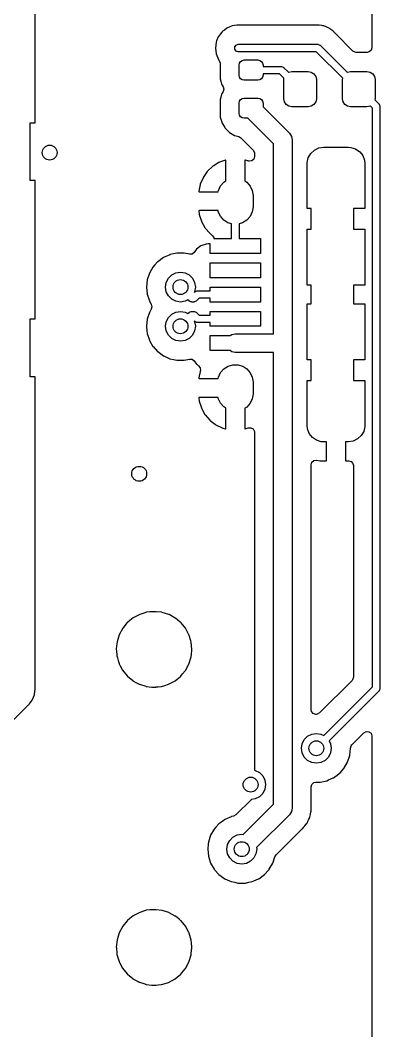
# Model space of a CAD drawing. Extents: x 1.41 to 5.4, y -5.53 to -2.36.
# Drawn here: x 5.016 to 5.396, y -3.989 to -2.923 of the extents above; entities that cross this region are included whole.
import ezdxf

# ---------------------------------------------------------------- set-up
doc = ezdxf.new("R2010")
doc.units = 0
doc.header["$MEASUREMENT"] = 0
doc.layers.add('BLACK', color=7, linetype='CONTINUOUS')

msp = doc.modelspace()

# ---------------------------------------------------------------- linework, layer by layer
at = {"layer": 'BLACK', "linetype": 'CONTINUOUS'}
for p, q in [((5.38748, -2.51864), (5.38748, -2.95238)), ((5.03183, -3.0315), (5.03183, -2.6185)), ((5.24003, -2.92942), (5.2342, -2.93183)), ((5.24471, -2.9288), (5.24003, -2.92942)), ((5.32832, -2.9288), (5.24471, -2.9288)), ((5.32897, -2.92876), (5.32832, -2.9288)), ((5.33022, -2.92859), (5.32897, -2.92876)), ((5.33054, -2.92863), (5.33022, -2.92859)), ((5.33179, -2.9288), (5.33054, -2.92863)), ((5.33448, -2.92915), (5.33179, -2.9288)), ((5.33179, -2.9288), (5.33179, -2.9288)), ((5.33179, -2.9288), (5.33179, -2.9288)), ((5.33571, -2.92932), (5.33448, -2.92915)), ((5.33615, -2.92937), (5.33571, -2.92932)), ((5.33647, -2.92942), (5.33615, -2.92937)), ((5.33615, -2.92937), (5.33615, -2.92937)), ((5.3423, -2.93183), (5.33647, -2.92942)), ((5.22761, -2.93773), (5.22535, -2.94067)), ((5.229, -2.93593), (5.22761, -2.93773)), ((5.22919, -2.93567), (5.229, -2.93593)), ((5.229, -2.93593), (5.229, -2.93593)), ((5.22945, -2.93547), (5.22919, -2.93567)), ((5.2317, -2.93375), (5.22945, -2.93547)), ((5.22945, -2.93547), (5.22945, -2.93547)), ((5.2342, -2.93183), (5.2317, -2.93375)), ((5.34256, -2.93203), (5.3423, -2.93183)), ((5.34297, -2.93234), (5.34256, -2.93203)), ((5.34256, -2.93203), (5.34256, -2.93203)), ((5.34605, -2.93471), (5.34297, -2.93234)), ((5.3473, -2.93567), (5.34605, -2.93471)), ((5.34605, -2.93471), (5.34605, -2.93471)), ((5.3475, -2.93593), (5.3473, -2.93567)), ((5.34807, -2.93667), (5.3475, -2.93593)), ((5.3475, -2.93593), (5.3475, -2.93593)), ((5.3485, -2.93716), (5.34807, -2.93667)), ((5.36723, -2.95589), (5.3485, -2.93716)), ((5.22294, -2.9465), (5.22212, -2.95276)), ((5.22351, -2.94511), (5.22294, -2.9465)), ((5.22523, -2.94097), (5.22351, -2.94511)), ((5.22535, -2.94067), (5.22523, -2.94097)), ((5.22523, -2.94097), (5.22523, -2.94097)), ((5.24253, -2.95154), (5.24397, -2.94957)), ((5.24397, -2.94957), (5.24628, -2.94882)), ((5.24628, -2.94882), (5.33022, -2.94882)), ((5.33022, -2.94882), (5.33052, -2.94892)), ((5.33052, -2.94892), (5.33083, -2.94887)), ((5.33083, -2.94887), (5.33165, -2.94929)), ((5.33165, -2.94929), (5.33253, -2.94957)), ((5.33253, -2.94957), (5.33272, -2.94983)), ((5.33272, -2.94983), (5.333, -2.94997)), ((5.333, -2.94997), (5.36127, -2.97825)), ((5.22212, -2.95276), (5.22294, -2.95901)), ((5.22294, -2.95901), (5.22535, -2.96484)), ((5.24253, -2.95397), (5.24253, -2.95154)), ((5.24397, -2.95594), (5.24253, -2.95397)), ((5.24628, -2.95669), (5.24397, -2.95594)), ((5.32859, -2.95669), (5.24628, -2.95669)), ((5.35656, -2.98467), (5.32859, -2.95669)), ((5.36806, -2.95656), (5.36723, -2.95589)), ((5.37074, -2.95734), (5.36806, -2.95656)), ((5.38252, -2.95734), (5.37074, -2.95734)), ((5.38458, -2.95689), (5.38252, -2.95734)), ((5.38669, -2.95506), (5.38458, -2.95689)), ((5.38748, -2.95238), (5.38669, -2.95506)), ((5.22535, -2.96484), (5.22555, -2.9651)), ((5.22555, -2.9651), (5.22555, -2.9651)), ((5.22555, -2.9651), (5.2262, -2.96594)), ((5.2262, -2.96594), (5.22721, -2.96855)), ((5.22721, -2.96855), (5.22722, -2.96896)), ((5.22722, -2.96896), (5.22722, -2.98386)), ((5.24724, -2.97067), (5.24765, -2.96864)), ((5.24724, -2.9813), (5.24724, -2.97067)), ((5.24765, -2.96864), (5.2488, -2.96691)), ((5.2488, -2.96691), (5.25053, -2.96576)), ((5.25053, -2.96576), (5.25256, -2.96535)), ((5.25256, -2.96535), (5.26713, -2.96535)), ((5.26713, -2.96535), (5.26916, -2.96576)), ((5.26916, -2.96576), (5.27088, -2.96691)), ((5.27088, -2.96691), (5.27204, -2.96864)), ((5.27204, -2.96864), (5.27244, -2.97067)), ((5.27244, -2.97067), (5.27244, -2.97205)), ((5.27244, -2.97205), (5.29144, -2.97205)), ((5.29144, -2.97205), (5.29174, -2.97215)), ((5.29174, -2.97215), (5.29205, -2.9721)), ((5.29205, -2.9721), (5.29287, -2.97251)), ((5.24765, -2.98333), (5.24724, -2.9813)), ((5.27244, -2.9813), (5.27204, -2.98333)), ((5.28981, -2.97992), (5.27244, -2.97992)), ((5.27244, -2.97992), (5.27244, -2.9813)), ((5.29455, -2.98467), (5.28981, -2.97992)), ((5.29287, -2.97251), (5.29375, -2.9728)), ((5.29375, -2.9728), (5.29394, -2.97306)), ((5.29394, -2.97306), (5.29422, -2.9732)), ((5.29422, -2.9732), (5.29927, -2.97825)), ((5.29927, -2.97825), (5.29961, -2.97802)), ((5.29961, -2.97802), (5.3029, -2.97736)), ((5.3029, -2.97736), (5.32013, -2.97736)), ((5.32013, -2.97736), (5.32342, -2.97802)), ((5.32342, -2.97802), (5.32622, -2.97988)), ((5.32622, -2.97988), (5.32808, -2.98268)), ((5.32808, -2.98268), (5.32874, -2.98597)), ((5.36127, -2.97825), (5.36162, -2.97802)), ((5.36162, -2.97802), (5.36491, -2.97736)), ((5.36491, -2.97736), (5.38214, -2.97736)), ((5.38214, -2.97736), (5.38543, -2.97802)), ((5.38543, -2.97802), (5.38823, -2.97988)), ((5.38823, -2.97988), (5.39009, -2.98268)), ((5.39009, -2.98268), (5.39075, -2.98597)), ((5.22722, -2.98386), (5.22734, -2.98529)), ((5.22734, -2.98529), (5.22912, -2.99144)), ((5.22912, -2.99144), (5.22928, -2.99171)), ((5.22928, -2.99171), (5.22928, -2.99171)), ((5.22928, -2.99171), (5.23036, -2.99354)), ((5.2488, -2.98506), (5.24765, -2.98333)), ((5.25053, -2.98621), (5.2488, -2.98506)), ((5.25256, -2.98661), (5.25053, -2.98621)), ((5.26713, -2.98661), (5.25256, -2.98661)), ((5.26916, -2.98621), (5.26713, -2.98661)), ((5.27088, -2.98506), (5.26916, -2.98621)), ((5.27204, -2.98333), (5.27088, -2.98506)), ((5.29429, -2.98597), (5.29455, -2.98467)), ((5.29429, -3.00615), (5.29429, -2.98597)), ((5.32874, -2.98597), (5.32874, -3.00615)), ((5.3563, -2.98597), (5.35656, -2.98467)), ((5.3563, -3.00615), (5.3563, -2.98597)), ((5.39075, -2.98597), (5.39075, -3.00615)), ((5.22912, -3.00069), (5.22734, -3.00683)), ((5.22928, -3.00042), (5.22912, -3.00069)), ((5.23036, -2.99859), (5.22928, -3.00042)), ((5.22928, -3.00042), (5.22928, -3.00042)), ((5.23036, -2.99354), (5.23105, -2.99625)), ((5.23105, -2.99625), (5.23036, -2.99859)), ((5.22724, -3.00807), (5.22722, -3.00827)), ((5.22722, -3.00827), (5.22722, -3.02402)), ((5.22732, -3.00708), (5.22724, -3.00807)), ((5.22734, -3.00683), (5.22732, -3.00708)), ((5.22732, -3.00708), (5.22732, -3.00708)), ((5.24724, -3.01083), (5.24765, -3.00879)), ((5.24724, -3.02146), (5.24724, -3.01083)), ((5.24765, -3.00879), (5.2488, -3.00707)), ((5.2488, -3.00707), (5.25053, -3.00592)), ((5.25053, -3.00592), (5.25256, -3.00551)), ((5.25256, -3.00551), (5.26713, -3.00551)), ((5.26713, -3.00551), (5.26916, -3.00592)), ((5.26916, -3.00592), (5.27088, -3.00707)), ((5.27088, -3.00707), (5.27204, -3.00879)), ((5.27204, -3.00879), (5.27244, -3.01083)), ((5.27244, -3.01083), (5.27244, -3.01482)), ((5.27244, -3.01482), (5.30027, -3.04265)), ((5.29495, -3.00945), (5.29429, -3.00615)), ((5.29681, -3.01224), (5.29495, -3.00945)), ((5.29961, -3.01411), (5.29681, -3.01224)), ((5.3029, -3.01476), (5.29961, -3.01411)), ((5.32013, -3.01476), (5.3029, -3.01476)), ((5.32342, -3.01411), (5.32013, -3.01476)), ((5.32622, -3.01224), (5.32342, -3.01411)), ((5.32808, -3.00945), (5.32622, -3.01224)), ((5.32874, -3.00615), (5.32808, -3.00945)), ((5.35695, -3.00945), (5.3563, -3.00615)), ((5.35882, -3.01224), (5.35695, -3.00945)), ((5.36162, -3.01411), (5.35882, -3.01224)), ((5.36491, -3.01476), (5.36162, -3.01411)), ((5.38214, -3.01476), (5.36491, -3.01476)), ((5.38543, -3.01411), (5.38214, -3.01476)), ((5.38577, -3.01388), (5.38543, -3.01411)), ((5.38787, -3.01597), (5.38577, -3.01388)), ((5.39075, -3.00615), (5.39049, -3.00746)), ((5.39049, -3.00746), (5.39459, -3.01156)), ((5.39459, -3.01156), (5.39473, -3.01184)), ((5.39473, -3.01184), (5.39499, -3.01203)), ((5.39499, -3.01203), (5.39527, -3.01291)), ((5.39527, -3.01291), (5.39569, -3.01373)), ((5.39569, -3.01373), (5.39564, -3.01404)), ((5.39564, -3.01404), (5.39574, -3.01434)), ((5.39574, -3.01434), (5.39574, -3.62788)), ((5.22722, -3.02402), (5.22734, -3.02545)), ((5.22734, -3.02545), (5.22801, -3.02776)), ((5.24765, -3.02349), (5.24724, -3.02146)), ((5.2488, -3.02521), (5.24765, -3.02349)), ((5.25053, -3.02637), (5.2488, -3.02521)), ((5.38787, -3.62625), (5.38787, -3.01597)), ((5.02666, -3.09252), (5.02666, -3.0315)), ((5.02666, -3.0315), (5.03183, -3.0315)), ((5.22801, -3.02776), (5.22887, -3.03071)), ((5.22887, -3.03071), (5.22912, -3.0316)), ((5.22912, -3.0316), (5.22928, -3.03187)), ((5.22928, -3.03187), (5.22928, -3.03187)), ((5.22928, -3.03187), (5.23206, -3.03657)), ((5.25256, -3.02677), (5.25053, -3.02637)), ((5.25655, -3.02677), (5.25256, -3.02677)), ((5.28346, -3.05368), (5.25655, -3.02677)), ((5.23206, -3.03657), (5.23238, -3.03711)), ((5.23238, -3.03711), (5.23691, -3.04163)), ((5.23691, -3.04163), (5.24242, -3.04489)), ((5.24242, -3.04489), (5.24272, -3.04498)), ((5.24272, -3.04498), (5.24272, -3.04498)), ((5.24272, -3.04498), (5.24675, -3.04615)), ((5.24675, -3.04615), (5.24888, -3.04741)), ((5.30027, -3.04265), (5.30027, -3.04265)), ((5.30027, -3.04265), (5.3024, -3.04584)), ((5.3024, -3.04584), (5.30315, -3.04961)), ((5.24888, -3.04741), (5.26199, -3.06052)), ((5.28346, -3.25394), (5.28346, -3.05368)), ((5.30315, -3.04961), (5.30315, -3.75394)), ((5.33136, -3.05806), (5.33651, -3.05728)), ((5.33651, -3.05728), (5.36249, -3.05728)), ((5.36249, -3.05728), (5.36523, -3.0575)), ((5.26199, -3.06052), (5.26333, -3.06298)), ((5.26344, -3.06718), (5.26266, -3.06986)), ((5.26333, -3.06298), (5.26344, -3.06403)), ((5.26344, -3.06403), (5.26344, -3.06718)), ((5.32022, -3.06835), (5.32283, -3.06385)), ((5.32283, -3.06385), (5.32666, -3.06031)), ((5.32666, -3.06031), (5.33136, -3.05806)), ((5.36523, -3.0575), (5.3702, -3.05907)), ((5.3702, -3.05907), (5.37448, -3.06203)), ((5.37448, -3.06203), (5.37771, -3.06612)), ((5.37771, -3.06612), (5.37959, -3.07098)), ((5.21928, -3.07762), (5.21394, -3.08268)), ((5.21968, -3.07731), (5.21928, -3.07762)), ((5.22593, -3.07344), (5.21968, -3.07731)), ((5.22638, -3.07322), (5.22593, -3.07344)), ((5.2328, -3.07086), (5.22638, -3.07322)), ((5.23304, -3.07089), (5.2328, -3.07086)), ((5.2332, -3.07142), (5.23304, -3.07089)), ((5.2332, -3.09269), (5.2332, -3.07142)), ((5.25334, -3.07108), (5.2532, -3.0714)), ((5.2532, -3.0714), (5.2532, -3.09269)), ((5.25389, -3.07106), (5.25334, -3.07108)), ((5.25652, -3.07174), (5.25389, -3.07106)), ((5.25676, -3.07183), (5.25652, -3.07174)), ((5.25778, -3.07209), (5.25676, -3.07183)), ((5.26054, -3.0717), (5.25778, -3.07209)), ((5.26266, -3.06986), (5.26054, -3.0717)), ((5.31899, -3.12205), (5.31899, -3.0748)), ((5.31899, -3.0748), (5.31914, -3.0748)), ((5.31904, -3.07343), (5.32022, -3.06835)), ((5.31914, -3.0748), (5.31904, -3.07343)), ((5.37959, -3.07098), (5.37986, -3.0748)), ((5.37986, -3.0748), (5.38001, -3.0748)), ((5.38001, -3.0748), (5.38001, -3.12205)), ((5.20939, -3.08908), (5.20914, -3.08952)), ((5.21361, -3.08306), (5.20939, -3.08908)), ((5.21394, -3.08268), (5.21361, -3.08306)), ((5.03183, -3.09252), (5.02666, -3.09252)), ((5.03183, -3.23819), (5.03183, -3.09252)), ((5.20607, -3.09675), (5.20466, -3.10347)), ((5.20622, -3.09627), (5.20607, -3.09675)), ((5.20914, -3.08952), (5.20622, -3.09627)), ((5.22532, -3.1028), (5.22757, -3.098)), ((5.22757, -3.098), (5.23108, -3.09403)), ((5.23108, -3.09403), (5.2332, -3.09269)), ((5.2532, -3.09269), (5.25549, -3.09418)), ((5.25549, -3.09418), (5.25895, -3.09819)), ((5.25895, -3.09819), (5.26115, -3.10302)), ((5.20466, -3.10347), (5.20471, -3.10403)), ((5.20471, -3.10403), (5.20511, -3.10417)), ((5.20511, -3.10417), (5.2251, -3.10417)), ((5.2251, -3.10417), (5.22532, -3.1028)), ((5.26115, -3.10302), (5.2619, -3.10827)), ((5.2619, -3.10827), (5.2619, -3.12008)), ((5.2619, -3.12031), (5.26108, -3.12555)), ((5.2619, -3.12008), (5.2619, -3.12031)), ((5.20486, -3.12434), (5.20478, -3.12483)), ((5.20478, -3.12483), (5.20507, -3.12765)), ((5.20543, -3.12417), (5.20486, -3.12434)), ((5.20507, -3.12765), (5.20517, -3.12814)), ((5.20517, -3.12814), (5.20737, -3.13516)), ((5.22509, -3.12417), (5.20543, -3.12417)), ((5.22525, -3.12533), (5.22509, -3.12417)), ((5.22745, -3.13015), (5.22525, -3.12533)), ((5.23091, -3.13417), (5.22745, -3.13015)), ((5.25883, -3.13035), (5.25532, -3.13432)), ((5.26108, -3.12555), (5.25883, -3.13035)), ((5.32317, -3.12205), (5.31899, -3.12205)), ((5.32317, -3.1437), (5.32317, -3.12205)), ((5.38001, -3.12205), (5.36785, -3.12205)), ((5.36785, -3.12205), (5.36785, -3.1437)), ((5.20737, -3.13516), (5.20757, -3.13562)), ((5.20757, -3.13562), (5.21114, -3.14206)), ((5.21114, -3.14206), (5.21142, -3.14247)), ((5.21142, -3.14247), (5.21621, -3.14806)), ((5.23536, -3.13705), (5.23091, -3.13417)), ((5.23926, -3.13822), (5.23536, -3.13705)), ((5.23926, -3.15354), (5.23926, -3.13822)), ((5.25084, -3.13715), (5.24714, -3.13821)), ((5.24714, -3.13821), (5.24714, -3.15354)), ((5.25532, -3.13432), (5.25084, -3.13715)), ((5.21621, -3.14806), (5.21657, -3.1484)), ((5.21657, -3.1484), (5.21893, -3.15023)), ((5.21893, -3.15023), (5.22057, -3.1525)), ((5.22057, -3.1525), (5.22063, -3.15354)), ((5.31899, -3.20276), (5.31899, -3.1437)), ((5.31899, -3.1437), (5.32317, -3.1437)), ((5.36785, -3.1437), (5.38001, -3.1437)), ((5.38001, -3.1437), (5.38001, -3.20276)), ((5.20691, -3.16139), (5.20232, -3.16483)), ((5.21228, -3.15938), (5.20691, -3.16139)), ((5.21473, -3.15911), (5.21228, -3.15938)), ((5.21589, -3.15911), (5.21473, -3.15911)), ((5.21663, -3.15904), (5.21589, -3.15911)), ((5.21663, -3.16929), (5.21663, -3.15904)), ((5.22063, -3.15354), (5.23926, -3.15354)), ((5.24714, -3.15354), (5.26977, -3.15354)), ((5.26977, -3.15354), (5.26977, -3.16929)), ((5.16733, -3.17358), (5.16125, -3.178)), ((5.16757, -3.17347), (5.16733, -3.17358)), ((5.17396, -3.17063), (5.16757, -3.17347)), ((5.16757, -3.17347), (5.16757, -3.17347)), ((5.1742, -3.17052), (5.17396, -3.17063)), ((5.17396, -3.17063), (5.17396, -3.17063)), ((5.17788, -3.16974), (5.1742, -3.17052)), ((5.1813, -3.16901), (5.17788, -3.16974)), ((5.18155, -3.16896), (5.1813, -3.16901)), ((5.1813, -3.16901), (5.1813, -3.16901)), ((5.18907, -3.16896), (5.18155, -3.16896)), ((5.18933, -3.16901), (5.18907, -3.16896)), ((5.19474, -3.17016), (5.18933, -3.16901)), ((5.18933, -3.16901), (5.18933, -3.16901)), ((5.1975, -3.16996), (5.19474, -3.17016)), ((5.19974, -3.16828), (5.1975, -3.16996)), ((5.2004, -3.1674), (5.19974, -3.16828)), ((5.20232, -3.16483), (5.2004, -3.1674)), ((5.26977, -3.16929), (5.21663, -3.16929)), ((5.15622, -3.18358), (5.15246, -3.1901)), ((5.15821, -3.18137), (5.15622, -3.18358)), ((5.16107, -3.17819), (5.15821, -3.18137)), ((5.16125, -3.178), (5.16107, -3.17819)), ((5.16107, -3.17819), (5.16107, -3.17819)), ((5.21663, -3.19488), (5.21663, -3.17913)), ((5.21663, -3.17913), (5.26977, -3.17913)), ((5.26977, -3.17913), (5.26977, -3.19488)), ((5.15246, -3.1901), (5.15013, -3.19725)), ((5.17034, -3.19986), (5.17257, -3.19547)), ((5.17257, -3.19547), (5.17606, -3.19198)), ((5.17606, -3.19198), (5.18045, -3.18975)), ((5.18045, -3.18975), (5.18531, -3.18898)), ((5.18531, -3.18898), (5.19018, -3.18975)), ((5.19018, -3.18975), (5.19457, -3.19198)), ((5.19457, -3.19198), (5.19805, -3.19547)), ((5.19805, -3.19547), (5.20029, -3.19986)), ((5.26977, -3.19488), (5.21663, -3.19488)), ((5.15013, -3.19725), (5.14935, -3.20472)), ((5.14935, -3.20472), (5.15013, -3.2122)), ((5.16957, -3.20472), (5.17034, -3.19986)), ((5.17034, -3.20959), (5.16957, -3.20472)), ((5.20029, -3.19986), (5.20106, -3.20472)), ((5.20106, -3.20472), (5.20029, -3.20959)), ((5.21663, -3.20866), (5.21663, -3.20472)), ((5.21663, -3.20472), (5.26977, -3.20472)), ((5.26977, -3.20472), (5.26977, -3.22047)), ((5.32317, -3.20276), (5.31899, -3.20276)), ((5.32317, -3.22244), (5.32317, -3.20276)), ((5.38001, -3.20276), (5.36785, -3.20276)), ((5.36785, -3.20276), (5.36785, -3.22244)), ((5.15013, -3.2122), (5.15246, -3.21935)), ((5.17257, -3.21398), (5.17034, -3.20959)), ((5.17606, -3.21746), (5.17257, -3.21398)), ((5.20029, -3.20959), (5.19978, -3.21058)), ((5.19978, -3.21058), (5.20055, -3.20981)), ((5.20055, -3.20981), (5.20084, -3.20967)), ((5.20084, -3.20967), (5.20102, -3.20941)), ((5.20102, -3.20941), (5.2019, -3.20913)), ((5.2019, -3.20913), (5.20272, -3.20871)), ((5.20497, -3.21654), (5.20218, -3.21932)), ((5.20272, -3.20871), (5.20304, -3.20876)), ((5.20304, -3.20876), (5.20334, -3.20866)), ((5.20334, -3.20866), (5.21663, -3.20866)), ((5.21663, -3.21654), (5.20497, -3.21654)), ((5.21663, -3.22047), (5.21663, -3.21654)), ((5.15246, -3.21935), (5.15259, -3.21958)), ((5.15451, -3.22787), (5.15246, -3.23143)), ((5.15259, -3.21958), (5.15259, -3.21958)), ((5.15259, -3.21958), (5.15451, -3.22291)), ((5.15451, -3.22291), (5.15517, -3.22563)), ((5.15517, -3.22563), (5.15451, -3.22787)), ((5.18045, -3.2197), (5.17606, -3.21746)), ((5.18531, -3.22047), (5.18045, -3.2197)), ((5.19018, -3.2197), (5.18531, -3.22047)), ((5.19319, -3.21817), (5.19018, -3.2197)), ((5.19434, -3.21932), (5.19319, -3.21817)), ((5.19462, -3.21946), (5.19434, -3.21932)), ((5.19481, -3.21972), (5.19462, -3.21946)), ((5.19569, -3.22001), (5.19481, -3.21972)), ((5.19651, -3.22042), (5.19569, -3.22001)), ((5.19682, -3.22037), (5.19651, -3.22042)), ((5.19712, -3.22047), (5.19682, -3.22037)), ((5.1994, -3.22047), (5.19712, -3.22047)), ((5.1997, -3.22037), (5.1994, -3.22047)), ((5.20002, -3.22042), (5.1997, -3.22037)), ((5.20084, -3.22001), (5.20002, -3.22042)), ((5.20171, -3.21972), (5.20084, -3.22001)), ((5.2019, -3.21946), (5.20171, -3.21972)), ((5.20218, -3.21932), (5.2019, -3.21946)), ((5.26977, -3.22047), (5.21663, -3.22047)), ((5.31899, -3.2815), (5.31899, -3.22244)), ((5.31899, -3.22244), (5.32317, -3.22244)), ((5.36785, -3.22244), (5.38001, -3.22244)), ((5.38001, -3.22244), (5.38001, -3.2815)), ((5.02666, -3.29921), (5.02666, -3.23819)), ((5.02666, -3.23819), (5.03183, -3.23819)), ((5.15246, -3.23143), (5.15013, -3.23859)), ((5.17034, -3.2412), (5.17257, -3.23681)), ((5.17257, -3.23681), (5.17606, -3.23332)), ((5.17606, -3.23332), (5.18045, -3.23109)), ((5.18045, -3.23109), (5.18531, -3.23031)), ((5.18531, -3.23031), (5.19018, -3.23109)), ((5.19018, -3.23109), (5.19319, -3.23262)), ((5.19319, -3.23262), (5.19434, -3.23147)), ((5.19434, -3.23147), (5.19462, -3.23132)), ((5.19462, -3.23132), (5.19481, -3.23107)), ((5.19481, -3.23107), (5.19569, -3.23078)), ((5.19569, -3.23078), (5.19651, -3.23036)), ((5.19651, -3.23036), (5.19682, -3.23041)), ((5.19682, -3.23041), (5.19712, -3.23032)), ((5.19712, -3.23032), (5.1994, -3.23031)), ((5.1994, -3.23031), (5.1997, -3.23041)), ((5.1997, -3.23041), (5.20002, -3.23036)), ((5.20002, -3.23036), (5.20084, -3.23078)), ((5.20084, -3.23078), (5.20171, -3.23107)), ((5.20171, -3.23107), (5.2019, -3.23132)), ((5.2019, -3.23132), (5.20218, -3.23147)), ((5.20218, -3.23147), (5.20497, -3.23425)), ((5.20497, -3.23425), (5.21663, -3.23425)), ((5.21663, -3.23425), (5.21663, -3.23031)), ((5.21663, -3.23031), (5.26977, -3.23031)), ((5.26977, -3.23031), (5.26977, -3.24606)), ((5.15013, -3.23859), (5.14935, -3.24606)), ((5.14935, -3.24606), (5.14938, -3.24632)), ((5.14938, -3.24632), (5.14987, -3.25103)), ((5.16957, -3.24606), (5.17034, -3.2412)), ((5.17034, -3.25093), (5.16957, -3.24606)), ((5.20055, -3.24097), (5.19978, -3.2402)), ((5.19978, -3.2402), (5.20029, -3.2412)), ((5.20029, -3.2412), (5.20106, -3.24606)), ((5.20106, -3.24606), (5.20029, -3.25093)), ((5.20084, -3.24112), (5.20055, -3.24097)), ((5.20102, -3.24137), (5.20084, -3.24112)), ((5.2019, -3.24166), (5.20102, -3.24137)), ((5.20272, -3.24208), (5.2019, -3.24166)), ((5.20304, -3.24203), (5.20272, -3.24208)), ((5.20334, -3.24213), (5.20304, -3.24203)), ((5.21663, -3.24213), (5.20334, -3.24213)), ((5.21663, -3.24606), (5.21663, -3.24213)), ((5.26977, -3.24606), (5.21663, -3.24606)), ((5.14987, -3.25103), (5.15013, -3.25354)), ((5.15013, -3.25354), (5.15246, -3.26069)), ((5.17257, -3.25532), (5.17034, -3.25093)), ((5.17606, -3.2588), (5.17257, -3.25532)), ((5.18045, -3.26104), (5.17606, -3.2588)), ((5.19457, -3.2588), (5.19018, -3.26104)), ((5.19805, -3.25532), (5.19457, -3.2588)), ((5.20029, -3.25093), (5.19805, -3.25532)), ((5.21663, -3.27165), (5.21663, -3.25591)), ((5.21663, -3.25591), (5.23761, -3.25591)), ((5.23761, -3.25591), (5.23943, -3.25469)), ((5.23943, -3.25469), (5.2432, -3.25394)), ((5.2432, -3.25394), (5.28346, -3.25394)), ((5.15246, -3.26069), (5.15259, -3.26092)), ((5.15259, -3.26092), (5.15259, -3.26092)), ((5.15259, -3.26092), (5.15301, -3.26164)), ((5.15301, -3.26164), (5.15622, -3.2672)), ((5.15622, -3.2672), (5.15639, -3.2674)), ((5.15639, -3.2674), (5.15639, -3.2674)), ((5.15639, -3.2674), (5.16107, -3.2726)), ((5.18531, -3.26181), (5.18045, -3.26104)), ((5.19018, -3.26104), (5.18531, -3.26181)), ((5.16107, -3.2726), (5.16125, -3.27279)), ((5.16125, -3.27279), (5.16733, -3.27721)), ((5.16733, -3.27721), (5.16757, -3.27732)), ((5.16757, -3.27732), (5.16757, -3.27732)), ((5.16757, -3.27732), (5.16829, -3.27763)), ((5.16829, -3.27763), (5.1742, -3.28027)), ((5.1742, -3.28027), (5.17788, -3.28105)), ((5.17788, -3.28105), (5.1813, -3.28178)), ((5.18933, -3.28178), (5.19474, -3.28063)), ((5.19474, -3.28063), (5.19752, -3.28084)), ((5.19752, -3.28084), (5.19974, -3.2825)), ((5.23761, -3.27165), (5.21663, -3.27165)), ((5.23943, -3.27287), (5.23761, -3.27165)), ((5.2432, -3.27362), (5.23943, -3.27287)), ((5.28346, -3.27362), (5.2432, -3.27362)), ((5.28346, -3.74986), (5.28346, -3.27362)), ((5.1813, -3.28178), (5.1813, -3.28178)), ((5.1813, -3.28178), (5.18155, -3.28183)), ((5.18155, -3.28183), (5.18907, -3.28183)), ((5.18907, -3.28183), (5.18933, -3.28178)), ((5.18933, -3.28178), (5.18933, -3.28178)), ((5.19974, -3.2825), (5.20232, -3.28596)), ((5.20232, -3.28596), (5.20261, -3.28617)), ((5.20261, -3.28617), (5.20261, -3.28617)), ((5.20261, -3.28617), (5.20449, -3.28758)), ((5.20449, -3.28758), (5.20616, -3.28982)), ((5.20616, -3.28982), (5.20636, -3.29261)), ((5.22757, -3.29485), (5.23108, -3.29088)), ((5.23108, -3.29088), (5.23556, -3.28805)), ((5.23556, -3.28805), (5.24066, -3.28659)), ((5.24066, -3.28659), (5.24596, -3.28662)), ((5.24596, -3.28662), (5.25104, -3.28814)), ((5.25104, -3.28814), (5.25549, -3.29103)), ((5.25549, -3.29103), (5.25895, -3.29504)), ((5.32317, -3.2815), (5.31899, -3.2815)), ((5.32317, -3.30315), (5.32317, -3.2815)), ((5.38001, -3.2815), (5.36785, -3.2815)), ((5.36785, -3.2815), (5.36785, -3.30315)), ((5.03183, -3.29921), (5.02666, -3.29921)), ((5.03183, -3.62623), (5.03183, -3.29921)), ((5.20607, -3.2936), (5.20466, -3.30033)), ((5.20466, -3.30033), (5.20471, -3.30088)), ((5.20471, -3.30088), (5.20511, -3.30102)), ((5.20511, -3.30102), (5.2251, -3.30102)), ((5.20624, -3.29305), (5.20607, -3.2936)), ((5.20636, -3.29261), (5.20624, -3.29305)), ((5.2251, -3.30102), (5.22532, -3.29965)), ((5.22532, -3.29965), (5.22757, -3.29485)), ((5.25895, -3.29504), (5.26115, -3.29987)), ((5.26115, -3.29987), (5.2619, -3.30512)), ((5.2619, -3.30512), (5.2619, -3.31693)), ((5.31899, -3.35039), (5.31899, -3.30315)), ((5.31899, -3.30315), (5.32317, -3.30315)), ((5.36785, -3.30315), (5.38001, -3.30315)), ((5.38001, -3.30315), (5.38001, -3.35039)), ((5.20486, -3.32119), (5.20478, -3.32168)), ((5.20478, -3.32168), (5.20507, -3.3245)), ((5.20543, -3.32102), (5.20486, -3.32119)), ((5.22509, -3.32102), (5.20543, -3.32102)), ((5.22525, -3.32218), (5.22509, -3.32102)), ((5.22745, -3.327), (5.22525, -3.32218)), ((5.26108, -3.3224), (5.25883, -3.3272)), ((5.2619, -3.31716), (5.26108, -3.3224)), ((5.2619, -3.31693), (5.2619, -3.31716)), ((5.20507, -3.3245), (5.20517, -3.32499)), ((5.20517, -3.32499), (5.20737, -3.33201)), ((5.20737, -3.33201), (5.20757, -3.33247)), ((5.20757, -3.33247), (5.21114, -3.33891)), ((5.23091, -3.33102), (5.22745, -3.327)), ((5.2332, -3.33251), (5.23091, -3.33102)), ((5.2332, -3.3538), (5.2332, -3.33251)), ((5.25532, -3.33117), (5.2532, -3.33251)), ((5.2532, -3.33251), (5.2532, -3.35377)), ((5.25883, -3.3272), (5.25532, -3.33117)), ((5.21114, -3.33891), (5.21142, -3.33932)), ((5.21142, -3.33932), (5.21621, -3.34491)), ((5.21621, -3.34491), (5.21657, -3.34525)), ((5.21657, -3.34525), (5.22239, -3.34976)), ((5.22239, -3.34976), (5.22281, -3.35003)), ((5.22281, -3.35003), (5.22941, -3.35328)), ((5.22941, -3.35328), (5.22988, -3.35345)), ((5.22988, -3.35345), (5.23251, -3.35414)), ((5.23251, -3.35414), (5.23306, -3.35412)), ((5.23306, -3.35412), (5.2332, -3.3538)), ((5.2532, -3.35377), (5.25336, -3.35431)), ((5.25336, -3.35431), (5.2536, -3.35434)), ((5.2536, -3.35434), (5.25677, -3.35317)), ((5.25677, -3.35317), (5.25956, -3.35299)), ((5.25956, -3.35299), (5.26201, -3.35434)), ((5.26201, -3.35434), (5.26334, -3.3568)), ((5.31914, -3.35039), (5.31899, -3.35039)), ((5.31941, -3.35422), (5.31914, -3.35039)), ((5.32129, -3.35907), (5.31941, -3.35422)), ((5.37996, -3.35177), (5.37878, -3.35684)), ((5.38001, -3.35039), (5.37986, -3.35039)), ((5.37986, -3.35039), (5.37996, -3.35177)), ((5.26334, -3.3568), (5.26344, -3.35783)), ((5.26344, -3.35783), (5.26344, -3.71414)), ((5.32451, -3.36316), (5.32129, -3.35907)), ((5.3288, -3.36613), (5.32451, -3.36316)), ((5.33377, -3.3677), (5.3288, -3.36613)), ((5.37234, -3.36488), (5.36764, -3.36714)), ((5.37616, -3.36135), (5.37234, -3.36488)), ((5.37878, -3.35684), (5.37616, -3.36135)), ((5.33651, -3.36791), (5.33377, -3.3677)), ((5.3395, -3.36791), (5.33651, -3.36791)), ((5.3395, -3.38738), (5.3395, -3.36791)), ((5.36249, -3.36791), (5.3595, -3.36791)), ((5.3595, -3.36791), (5.3595, -3.3872)), ((5.36764, -3.36714), (5.36249, -3.36791)), ((5.32396, -3.38936), (5.32607, -3.38753)), ((5.32607, -3.38753), (5.32884, -3.38713)), ((5.32884, -3.38713), (5.32914, -3.38719)), ((5.32914, -3.38719), (5.33238, -3.38786)), ((5.33939, -3.38774), (5.33943, -3.38768)), ((5.33943, -3.38768), (5.3395, -3.38738)), ((5.3595, -3.3872), (5.35968, -3.3878)), ((5.32317, -3.39204), (5.32396, -3.38936)), ((5.32317, -3.65022), (5.32317, -3.39204)), ((5.33238, -3.38786), (5.33275, -3.38791)), ((5.33275, -3.38791), (5.33288, -3.38791)), ((5.33288, -3.38791), (5.33879, -3.38791)), ((5.33879, -3.38791), (5.33939, -3.38774)), ((5.35968, -3.3878), (5.35973, -3.38785)), ((5.35973, -3.38785), (5.36003, -3.38791)), ((5.36003, -3.38791), (5.36289, -3.38791)), ((5.36289, -3.38791), (5.36557, -3.3887)), ((5.36557, -3.3887), (5.3674, -3.39081)), ((5.3674, -3.39081), (5.36785, -3.39287)), ((5.36785, -3.39287), (5.36785, -3.6159)), ((5.14973, -3.54748), (5.1495, -3.54755)), ((5.1531, -3.54715), (5.14973, -3.54748)), ((5.1554, -3.54692), (5.1531, -3.54715)), ((5.15552, -3.54691), (5.1554, -3.54692)), ((5.1554, -3.54692), (5.1554, -3.54692)), ((5.15972, -3.54691), (5.15552, -3.54691)), ((5.16578, -3.54759), (5.15972, -3.54691)), ((5.13201, -3.55615), (5.12956, -3.55815)), ((5.1354, -3.55338), (5.13201, -3.55615)), ((5.14228, -3.54973), (5.1354, -3.55338)), ((5.14661, -3.54842), (5.14228, -3.54973)), ((5.1495, -3.54755), (5.14661, -3.54842)), ((5.1495, -3.54755), (5.1495, -3.54755)), ((5.16601, -3.54766), (5.16578, -3.54759)), ((5.17297, -3.54987), (5.16601, -3.54766)), ((5.16601, -3.54766), (5.16601, -3.54766)), ((5.1732, -3.54994), (5.17297, -3.54987)), ((5.17297, -3.54987), (5.17297, -3.54987)), ((5.17341, -3.55006), (5.1732, -3.54994)), ((5.17981, -3.55358), (5.17341, -3.55006)), ((5.17341, -3.55006), (5.17341, -3.55006)), ((5.18002, -3.55369), (5.17981, -3.55358)), ((5.17981, -3.55358), (5.17981, -3.55358)), ((5.18509, -3.55795), (5.18002, -3.55369)), ((5.18574, -3.55849), (5.18509, -3.55795)), ((5.1244, -3.5643), (5.1207, -3.57115)), ((5.12456, -3.56412), (5.1244, -3.5643)), ((5.12921, -3.55849), (5.12456, -3.56412)), ((5.12456, -3.56412), (5.12456, -3.56412)), ((5.12937, -3.5583), (5.12921, -3.55849)), ((5.12921, -3.55849), (5.12921, -3.55849)), ((5.12956, -3.55815), (5.12937, -3.5583)), ((5.12956, -3.55815), (5.12956, -3.55815)), ((5.18599, -3.5587), (5.18574, -3.55849)), ((5.19086, -3.56477), (5.18599, -3.5587)), ((5.19098, -3.56498), (5.19086, -3.56477)), ((5.19423, -3.57121), (5.19098, -3.56498)), ((5.11837, -3.57883), (5.11794, -3.58297)), ((5.1184, -3.57859), (5.11837, -3.57883)), ((5.11837, -3.57883), (5.11837, -3.57883)), ((5.1207, -3.57115), (5.1184, -3.57859)), ((5.19447, -3.57167), (5.19423, -3.57121)), ((5.19454, -3.5719), (5.19447, -3.57167)), ((5.19626, -3.57776), (5.19454, -3.5719)), ((5.19667, -3.57914), (5.19626, -3.57776)), ((5.19738, -3.58689), (5.19667, -3.57914)), ((5.11794, -3.58297), (5.11758, -3.58634)), ((5.11758, -3.58634), (5.11778, -3.58843)), ((5.11778, -3.58843), (5.11813, -3.59228)), ((5.19684, -3.592), (5.19735, -3.58713)), ((5.19735, -3.58713), (5.19738, -3.58689)), ((5.19735, -3.58713), (5.19735, -3.58713)), ((5.11813, -3.59228), (5.11829, -3.59409)), ((5.11829, -3.59409), (5.11836, -3.59432)), ((5.11836, -3.59432), (5.11836, -3.59432)), ((5.11836, -3.59432), (5.11952, -3.59826)), ((5.11952, -3.59826), (5.12049, -3.60156)), ((5.19426, -3.60207), (5.19656, -3.59464)), ((5.19656, -3.59464), (5.19684, -3.592)), ((5.12049, -3.60156), (5.1206, -3.60177)), ((5.1206, -3.60177), (5.1206, -3.60177)), ((5.1206, -3.60177), (5.1218, -3.60407)), ((5.1218, -3.60407), (5.1241, -3.60846)), ((5.1241, -3.60846), (5.12898, -3.61453)), ((5.18755, -3.61256), (5.1904, -3.60911)), ((5.1904, -3.60911), (5.19056, -3.60892)), ((5.1904, -3.60911), (5.1904, -3.60911)), ((5.19056, -3.60892), (5.19426, -3.60207)), ((5.12898, -3.61453), (5.12916, -3.61468)), ((5.12916, -3.61468), (5.12945, -3.61492)), ((5.12945, -3.61492), (5.13494, -3.61953)), ((5.13494, -3.61953), (5.13515, -3.61965)), ((5.13515, -3.61965), (5.13515, -3.61965)), ((5.13515, -3.61965), (5.13905, -3.62179)), ((5.13905, -3.62179), (5.14176, -3.62328)), ((5.17268, -3.6235), (5.17956, -3.61985)), ((5.17956, -3.61985), (5.18348, -3.61665)), ((5.18348, -3.61665), (5.1854, -3.61508)), ((5.1854, -3.61508), (5.18541, -3.61508)), ((5.18541, -3.61508), (5.18559, -3.61492)), ((5.18559, -3.61492), (5.18755, -3.61256)), ((5.36639, -3.61941), (5.33208, -3.65372)), ((5.36706, -3.61859), (5.36639, -3.61941)), ((5.36785, -3.6159), (5.36706, -3.61859)), ((5.03121, -3.63437), (5.03204, -3.62812)), ((5.03187, -3.62687), (5.03183, -3.62623)), ((5.03204, -3.62812), (5.03187, -3.62687)), ((5.14176, -3.62328), (5.14199, -3.62336)), ((5.14199, -3.62336), (5.14199, -3.62336)), ((5.14199, -3.62336), (5.14888, -3.62554)), ((5.14888, -3.62554), (5.14919, -3.62564)), ((5.14919, -3.62564), (5.15525, -3.62632)), ((5.15525, -3.62632), (5.15944, -3.62632)), ((5.15944, -3.62632), (5.15956, -3.62631)), ((5.15956, -3.62631), (5.16186, -3.62608)), ((5.15956, -3.62631), (5.15956, -3.62631)), ((5.16186, -3.62608), (5.16523, -3.62575)), ((5.16523, -3.62575), (5.16546, -3.62568)), ((5.16546, -3.62568), (5.16865, -3.62472)), ((5.16546, -3.62568), (5.16546, -3.62568)), ((5.16865, -3.62472), (5.17268, -3.6235)), ((5.33662, -3.6775), (5.38787, -3.62625)), ((5.39459, -3.63067), (5.34218, -3.68307)), ((5.39473, -3.63038), (5.39459, -3.63067)), ((5.39499, -3.6302), (5.39473, -3.63038)), ((5.39527, -3.62932), (5.39499, -3.6302)), ((5.39569, -3.6285), (5.39527, -3.62932)), ((5.39574, -3.62788), (5.39564, -3.62818)), ((5.39564, -3.62818), (5.39569, -3.6285)), ((5.02592, -3.64395), (5.0288, -3.6402)), ((5.0288, -3.6402), (5.03007, -3.63715)), ((5.03007, -3.63715), (5.03109, -3.63468)), ((5.03109, -3.63467), (5.03121, -3.63437)), ((5.03109, -3.63468), (5.03109, -3.63467)), ((4.88656, -3.78332), (5.02347, -3.6464)), ((5.02347, -3.6464), (5.02396, -3.64597)), ((5.02396, -3.64597), (5.0247, -3.6454)), ((5.0247, -3.6454), (5.02496, -3.64521)), ((5.02496, -3.64521), (5.02592, -3.64395)), ((5.02592, -3.64395), (5.02592, -3.64395)), ((5.32362, -3.65228), (5.32317, -3.65022)), ((5.32545, -3.65439), (5.32362, -3.65228)), ((5.33208, -3.65372), (5.32963, -3.65506)), ((5.32813, -3.65518), (5.32545, -3.65439)), ((5.32857, -3.65518), (5.32813, -3.65518)), ((5.32963, -3.65506), (5.32857, -3.65518)), ((5.32387, -3.67597), (5.32874, -3.6752)), ((5.32874, -3.6752), (5.33361, -3.67597)), ((5.36613, -3.68743), (5.37901, -3.67455)), ((5.37901, -3.67455), (5.38147, -3.67321)), ((5.38147, -3.67321), (5.38425, -3.67341)), ((5.38425, -3.67341), (5.38649, -3.67509)), ((5.38649, -3.67509), (5.38747, -3.67771)), ((5.31376, -3.68608), (5.316, -3.68169)), ((5.316, -3.68169), (5.31948, -3.6782)), ((5.31948, -3.6782), (5.32387, -3.67597)), ((5.33361, -3.67597), (5.33662, -3.6775)), ((5.34218, -3.68307), (5.34372, -3.68608)), ((5.38747, -3.67771), (5.38748, -3.67806)), ((5.38748, -3.67806), (5.38748, -4.06423)), ((5.31299, -3.69094), (5.31376, -3.68608)), ((5.31376, -3.69581), (5.31299, -3.69094)), ((5.316, -3.7002), (5.31376, -3.69581)), ((5.34372, -3.69581), (5.34148, -3.7002)), ((5.34372, -3.68608), (5.34449, -3.69094)), ((5.34449, -3.69094), (5.34372, -3.69581)), ((5.36395, -3.69809), (5.36468, -3.6912)), ((5.36468, -3.6912), (5.3647, -3.69094)), ((5.3647, -3.69087), (5.36547, -3.68826)), ((5.3647, -3.69094), (5.3647, -3.69087)), ((5.36547, -3.68826), (5.36613, -3.68743)), ((5.31948, -3.70369), (5.316, -3.7002)), ((5.32387, -3.70592), (5.31948, -3.70369)), ((5.32874, -3.70669), (5.32387, -3.70592)), ((5.33361, -3.70592), (5.32874, -3.70669)), ((5.338, -3.70369), (5.33361, -3.70592)), ((5.34148, -3.7002), (5.338, -3.70369)), ((5.35784, -3.71208), (5.3616, -3.70557)), ((5.3616, -3.70557), (5.36392, -3.69842)), ((5.36392, -3.69842), (5.36395, -3.69809)), ((5.26344, -3.71414), (5.26422, -3.71426)), ((5.26422, -3.71426), (5.26861, -3.7165)), ((5.26861, -3.7165), (5.27209, -3.71998)), ((5.35085, -3.71909), (5.35281, -3.71767)), ((5.35281, -3.71767), (5.35374, -3.71664)), ((5.35374, -3.71664), (5.35766, -3.71228)), ((5.35766, -3.71228), (5.35784, -3.71208)), ((5.35766, -3.71228), (5.35766, -3.71228)), ((5.27209, -3.71998), (5.27433, -3.72437)), ((5.27433, -3.72437), (5.2751, -3.72924)), ((5.32396, -3.72899), (5.32607, -3.72716)), ((5.32607, -3.72716), (5.32813, -3.72671)), ((5.32813, -3.72671), (5.3325, -3.72671)), ((5.3325, -3.72671), (5.33275, -3.72666)), ((5.33275, -3.72666), (5.33618, -3.72593)), ((5.33275, -3.72666), (5.33275, -3.72666)), ((5.33618, -3.72593), (5.33985, -3.72515)), ((5.33985, -3.72515), (5.34168, -3.72434)), ((5.34168, -3.72434), (5.34649, -3.7222)), ((5.34649, -3.7222), (5.34672, -3.72209)), ((5.34649, -3.7222), (5.34649, -3.7222)), ((5.34672, -3.72209), (5.3483, -3.72095)), ((5.3483, -3.72095), (5.35085, -3.71909)), ((5.27209, -3.7385), (5.26861, -3.74198)), ((5.27433, -3.73411), (5.27209, -3.7385)), ((5.2751, -3.72924), (5.27433, -3.73411)), ((5.32317, -3.73167), (5.32396, -3.72899)), ((5.32317, -3.75343), (5.32317, -3.73167)), ((5.26015, -3.74486), (5.24386, -3.76115)), ((5.2516, -3.78173), (5.28346, -3.74986)), ((5.26422, -3.74422), (5.26015, -3.74486)), ((5.26861, -3.74198), (5.26422, -3.74422)), ((5.3024, -3.7577), (5.30027, -3.7609)), ((5.30315, -3.75394), (5.3024, -3.7577)), ((5.32242, -3.76061), (5.32246, -3.76044)), ((5.32246, -3.76044), (5.32309, -3.75787)), ((5.32309, -3.75787), (5.32314, -3.75765)), ((5.32314, -3.75765), (5.32317, -3.75721)), ((5.32317, -3.75356), (5.32317, -3.75343)), ((5.32325, -3.75661), (5.32317, -3.75356)), ((5.32317, -3.75721), (5.32318, -3.75706)), ((5.32317, -3.75721), (5.32317, -3.75721)), ((5.32318, -3.75706), (5.32319, -3.75689)), ((5.32319, -3.75689), (5.32325, -3.75661)), ((5.22578, -3.77069), (5.22263, -3.77419)), ((5.22595, -3.7705), (5.22578, -3.77069)), ((5.22578, -3.77069), (5.22578, -3.77069)), ((5.22986, -3.76766), (5.22595, -3.7705)), ((5.23183, -3.76623), (5.22986, -3.76766)), ((5.23204, -3.76608), (5.23183, -3.76623)), ((5.23183, -3.76623), (5.23183, -3.76623)), ((5.23227, -3.76597), (5.23204, -3.76608)), ((5.23867, -3.76313), (5.23227, -3.76597)), ((5.23227, -3.76597), (5.23227, -3.76597)), ((5.23891, -3.76302), (5.23867, -3.76313)), ((5.23867, -3.76313), (5.23867, -3.76313)), ((5.23916, -3.76297), (5.23891, -3.76302)), ((5.24139, -3.76249), (5.23916, -3.76297)), ((5.23916, -3.76297), (5.23916, -3.76297)), ((5.24386, -3.76115), (5.24139, -3.76249)), ((5.30027, -3.7609), (5.26552, -3.79565)), ((5.31646, -3.77281), (5.31813, -3.77084)), ((5.31813, -3.77084), (5.31832, -3.77062)), ((5.31813, -3.77084), (5.31813, -3.77084)), ((5.31832, -3.77062), (5.31845, -3.77036)), ((5.31845, -3.77036), (5.31858, -3.77016)), ((5.31858, -3.77016), (5.31871, -3.76996)), ((5.31871, -3.76996), (5.31889, -3.76974)), ((5.31889, -3.76974), (5.3201, -3.76713)), ((5.3201, -3.76713), (5.32018, -3.76698)), ((5.32018, -3.76698), (5.3205, -3.76634)), ((5.3205, -3.76634), (5.32149, -3.76442)), ((5.32149, -3.76442), (5.32156, -3.76414)), ((5.32156, -3.76414), (5.32164, -3.76391)), ((5.32164, -3.76391), (5.32171, -3.76369)), ((5.32171, -3.76369), (5.32184, -3.76343)), ((5.32184, -3.76343), (5.32207, -3.76229)), ((5.32207, -3.76229), (5.32242, -3.76061)), ((5.22092, -3.77609), (5.21716, -3.7826)), ((5.22263, -3.77419), (5.22092, -3.77609)), ((5.24515, -3.78225), (5.25002, -3.78148)), ((5.25002, -3.78148), (5.2516, -3.78173)), ((5.28624, -3.80323), (5.31256, -3.77692)), ((5.31256, -3.77692), (5.31312, -3.77643)), ((5.31312, -3.77643), (5.31358, -3.7761)), ((5.31358, -3.7761), (5.31381, -3.77593)), ((5.31358, -3.7761), (5.31358, -3.7761)), ((5.31381, -3.77593), (5.314, -3.77571)), ((5.314, -3.77571), (5.31516, -3.77434)), ((5.314, -3.77571), (5.314, -3.77571)), ((5.31516, -3.77434), (5.31543, -3.77404)), ((5.31543, -3.77404), (5.31566, -3.77382)), ((5.31566, -3.77382), (5.31635, -3.77294)), ((5.31635, -3.77294), (5.31646, -3.77281)), ((5.21463, -3.79172), (5.21405, -3.79723)), ((5.21481, -3.79001), (5.21463, -3.79172)), ((5.21484, -3.78975), (5.21481, -3.79001)), ((5.21481, -3.79001), (5.21481, -3.79001)), ((5.21716, -3.7826), (5.21484, -3.78975)), ((5.23427, -3.79723), (5.23504, -3.79236)), ((5.23504, -3.79236), (5.23728, -3.78797)), ((5.23728, -3.78797), (5.24076, -3.78448)), ((5.24076, -3.78448), (5.24515, -3.78225)), ((5.21405, -3.79723), (5.21408, -3.79748)), ((5.21408, -3.79748), (5.21481, -3.80442)), ((5.23504, -3.80209), (5.23427, -3.79723)), ((5.23728, -3.80648), (5.23504, -3.80209)), ((5.265, -3.80209), (5.26276, -3.80648)), ((5.26577, -3.79723), (5.265, -3.80209)), ((5.26552, -3.79565), (5.26577, -3.79723)), ((5.21481, -3.80442), (5.21484, -3.8047)), ((5.21484, -3.8047), (5.21716, -3.81185)), ((5.21716, -3.81185), (5.22092, -3.81836)), ((5.24076, -3.80997), (5.23728, -3.80648)), ((5.24515, -3.8122), (5.24076, -3.80997)), ((5.25002, -3.81297), (5.24515, -3.8122)), ((5.25489, -3.8122), (5.25002, -3.81297)), ((5.25928, -3.80997), (5.25489, -3.8122)), ((5.26276, -3.80648), (5.25928, -3.80997)), ((5.27911, -3.81836), (5.28287, -3.81185)), ((5.28287, -3.81185), (5.28503, -3.80521)), ((5.28503, -3.80521), (5.28624, -3.80323)), ((5.22092, -3.81836), (5.2211, -3.81856)), ((5.2211, -3.81856), (5.2211, -3.81856)), ((5.2211, -3.81856), (5.22172, -3.81925)), ((5.22172, -3.81925), (5.22595, -3.82395)), ((5.22595, -3.82395), (5.23204, -3.82837)), ((5.268, -3.82837), (5.27408, -3.82395)), ((5.27408, -3.82395), (5.27832, -3.81925)), ((5.27832, -3.81925), (5.27894, -3.81856)), ((5.27894, -3.81856), (5.27911, -3.81836)), ((5.27894, -3.81856), (5.27894, -3.81856)), ((5.23204, -3.82837), (5.23227, -3.82848)), ((5.23227, -3.82848), (5.23227, -3.82848)), ((5.23227, -3.82848), (5.23719, -3.83067)), ((5.23719, -3.83067), (5.23891, -3.83143)), ((5.23891, -3.83143), (5.24258, -3.83221)), ((5.24258, -3.83221), (5.24601, -3.83294)), ((5.24601, -3.83294), (5.24601, -3.83294)), ((5.24601, -3.83294), (5.24626, -3.83299)), ((5.24626, -3.83299), (5.25378, -3.83299)), ((5.25378, -3.83299), (5.25403, -3.83294)), ((5.25403, -3.83294), (5.25746, -3.83221)), ((5.25403, -3.83294), (5.25403, -3.83294)), ((5.25746, -3.83221), (5.26113, -3.83143)), ((5.26113, -3.83143), (5.26284, -3.83067)), ((5.26284, -3.83067), (5.26776, -3.82848)), ((5.26776, -3.82848), (5.268, -3.82837)), ((5.26776, -3.82848), (5.26776, -3.82848)), ((5.14228, -3.8639), (5.1354, -3.86756)), ((5.1473, -3.86238), (5.14228, -3.8639)), ((5.1495, -3.86172), (5.1473, -3.86238)), ((5.14973, -3.86165), (5.1495, -3.86172)), ((5.1495, -3.86172), (5.1495, -3.86172)), ((5.1531, -3.86132), (5.14973, -3.86165)), ((5.1554, -3.86109), (5.1531, -3.86132)), ((5.15552, -3.86108), (5.1554, -3.86109)), ((5.1554, -3.86109), (5.1554, -3.86109)), ((5.15972, -3.86108), (5.15552, -3.86108)), ((5.16578, -3.86176), (5.15972, -3.86108)), ((5.16601, -3.86184), (5.16578, -3.86176)), ((5.17297, -3.86404), (5.16601, -3.86184)), ((5.16601, -3.86184), (5.16601, -3.86184)), ((5.1732, -3.86412), (5.17297, -3.86404)), ((5.17297, -3.86404), (5.17297, -3.86404)), ((5.17341, -3.86423), (5.1732, -3.86412)), ((5.17981, -3.86775), (5.17341, -3.86423)), ((5.17341, -3.86423), (5.17341, -3.86423)), ((5.12921, -3.87266), (5.12456, -3.87829)), ((5.12937, -3.87248), (5.12921, -3.87266)), ((5.12921, -3.87266), (5.12921, -3.87266)), ((5.12956, -3.87232), (5.12937, -3.87248)), ((5.13201, -3.87033), (5.12956, -3.87232)), ((5.12956, -3.87232), (5.12956, -3.87232)), ((5.1354, -3.86756), (5.13201, -3.87033)), ((5.18002, -3.86787), (5.17981, -3.86775)), ((5.17981, -3.86775), (5.17981, -3.86775)), ((5.18389, -3.87112), (5.18002, -3.86787)), ((5.18574, -3.87266), (5.18389, -3.87112)), ((5.18599, -3.87287), (5.18574, -3.87266)), ((5.19086, -3.87894), (5.18599, -3.87287)), ((5.1207, -3.88533), (5.1184, -3.89277)), ((5.1244, -3.87848), (5.1207, -3.88533)), ((5.12456, -3.87829), (5.1244, -3.87848)), ((5.12456, -3.87829), (5.12456, -3.87829)), ((5.19098, -3.87916), (5.19086, -3.87894)), ((5.19409, -3.88511), (5.19098, -3.87916)), ((5.19447, -3.88584), (5.19409, -3.88511)), ((5.19667, -3.89331), (5.19447, -3.88584)), ((5.1184, -3.89277), (5.11758, -3.90051)), ((5.19669, -3.89355), (5.19667, -3.89331)), ((5.19689, -3.89573), (5.19669, -3.89355)), ((5.19669, -3.89355), (5.19669, -3.89355)), ((5.19738, -3.90107), (5.19689, -3.89573)), ((5.11758, -3.90051), (5.11761, -3.90075)), ((5.11761, -3.90075), (5.11821, -3.90742)), ((5.11821, -3.90742), (5.11829, -3.90826)), ((5.11829, -3.90826), (5.12049, -3.91573)), ((5.19426, -3.91625), (5.19656, -3.90881)), ((5.19656, -3.90881), (5.19671, -3.90742)), ((5.19671, -3.90742), (5.19735, -3.90131)), ((5.19735, -3.90131), (5.19738, -3.90107)), ((5.19735, -3.90131), (5.19735, -3.90131)), ((5.12049, -3.91573), (5.1206, -3.91595)), ((5.1206, -3.91595), (5.1206, -3.91595)), ((5.1206, -3.91595), (5.12098, -3.91667)), ((5.12098, -3.91667), (5.1241, -3.92263)), ((5.19056, -3.9231), (5.19426, -3.91625)), ((5.1241, -3.92263), (5.12898, -3.9287)), ((5.12898, -3.9287), (5.12916, -3.92886)), ((5.12916, -3.92886), (5.12945, -3.9291)), ((5.12945, -3.9291), (5.13494, -3.93371)), ((5.17956, -3.93402), (5.18404, -3.93036)), ((5.18404, -3.93036), (5.1854, -3.92925)), ((5.1854, -3.92925), (5.18541, -3.92925)), ((5.18541, -3.92925), (5.18559, -3.9291)), ((5.18559, -3.9291), (5.18678, -3.92766)), ((5.18678, -3.92766), (5.1904, -3.92328)), ((5.1904, -3.92328), (5.19056, -3.9231)), ((5.1904, -3.92328), (5.1904, -3.92328)), ((5.13494, -3.93371), (5.13515, -3.93382)), ((5.13515, -3.93382), (5.13515, -3.93382)), ((5.13515, -3.93382), (5.14079, -3.93693)), ((5.14079, -3.93693), (5.14176, -3.93746)), ((5.14176, -3.93746), (5.14199, -3.93753)), ((5.14199, -3.93753), (5.14199, -3.93753)), ((5.14199, -3.93753), (5.14777, -3.93936)), ((5.14777, -3.93936), (5.14919, -3.93981)), ((5.14919, -3.93981), (5.15525, -3.94049)), ((5.15525, -3.94049), (5.15944, -3.94049)), ((5.15944, -3.94049), (5.15956, -3.94048)), ((5.15956, -3.94048), (5.16186, -3.94025)), ((5.15956, -3.94048), (5.15956, -3.94048)), ((5.16186, -3.94025), (5.16523, -3.93992)), ((5.16523, -3.93992), (5.16546, -3.93985)), ((5.16546, -3.93985), (5.16906, -3.93877)), ((5.16546, -3.93985), (5.16546, -3.93985)), ((5.16906, -3.93877), (5.17268, -3.93767)), ((5.17268, -3.93767), (5.17956, -3.93402))]:
    msp.add_line(p, q, dxfattribs=at)
at = {"layer": 'BLACK'}
for centre in [(5.04724, -3.06299), (5.18531, -3.20472), (5.18531, -3.24606), (5.14173, -3.40157), (5.32874, -3.69094), (5.25935, -3.72924), (5.25002, -3.79723)]:
    msp.add_circle(centre, 0.00787, dxfattribs=at)

doc.saveas('drawing.dxf')
